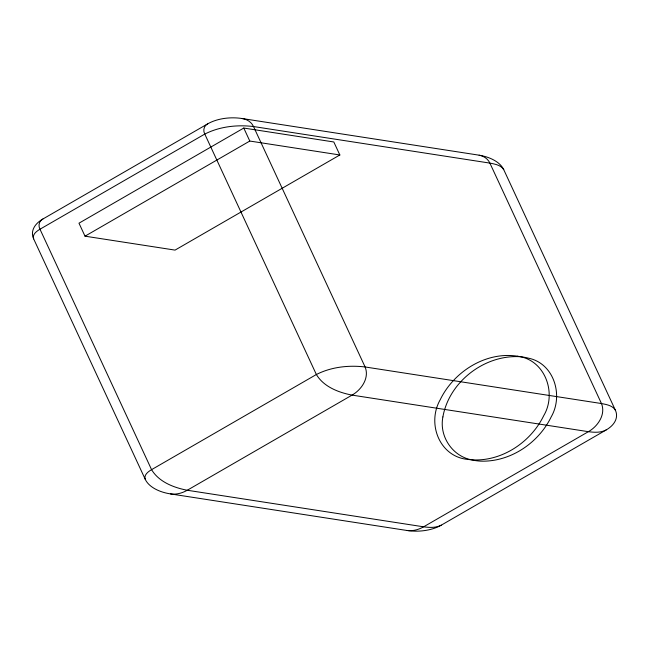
<?xml version="1.0" encoding="UTF-8"?>
<svg xmlns="http://www.w3.org/2000/svg" width="649" height="649" viewBox="0 0 649 649"><rect width="100%" height="100%" fill="white"/><g stroke="black" fill="none" stroke-linecap="round" stroke-linejoin="round"><path stroke-width="0.97" d="M503.746 169.665A35.679 20.598 0 0 0 478.516 155.095L242.15 118.532A35.679 20.598 0 0 0 207.688 123.862L42.899 219.005C39.118 220.798 37.983 225.698 39.987 229.219L151.574 469.657C158.94 481.98 173.77 487.642 187.253 490.255L423.619 526.818C429.484 527.629 435.909 527.986 441.312 525.138L606.101 429.995A35.679 20.598 0 0 0 615.333 410.095L503.746 169.665C500.906 165 494.806 164.083 489.881 163.102L253.516 126.539C237.08 124.576 219.646 126.498 204.784 134.075L39.987 229.219C36.717 231.133 31.963 234.516 33.667 238.905L145.254 479.335A35.679 20.598 0 0 0 170.484 493.905L406.85 530.468C412.65 531.328 418.597 529.706 423.619 526.818L588.408 431.674C597.818 426.352 605.988 414.5 601.469 403.54L489.881 163.102C487.959 158.827 483.659 155.987 479.116 155.2M207.688 123.862C203.908 125.655 202.772 130.554 204.784 134.075L316.371 374.514C323.729 386.836 338.559 392.507 352.05 395.111L588.408 431.674C594.281 432.485 600.698 432.842 606.101 429.995M243.773 128.048L78.983 223.183L85.011 236.179L175.052 250.108L339.849 154.973L333.813 141.977L243.773 128.048L249.8 141.044L339.849 154.973M85.011 236.179L249.8 141.044M170.484 493.905C176.285 494.765 182.231 493.143 187.253 490.255L352.05 395.111C361.452 389.789 369.63 377.937 365.103 366.969L253.516 126.539C251.504 122.061 246.92 119.197 242.15 118.532M518.032 356.293C486.279 351.012 453.854 371.496 440.233 399.703C426.653 423.464 439.373 456.839 467.961 459.443C499.113 463.475 530.347 443.332 543.7 415.709C557.175 393.091 544.949 359.441 517.529 356.244M615.333 410.095C612.486 405.438 606.401 404.514 601.469 403.54L365.103 366.969C348.667 365.014 331.233 366.928 316.371 374.514L151.574 469.657C148.313 471.563 143.551 474.954 145.254 479.335M33.667 238.905A35.679 20.598 0 0 1 42.899 219.005M441.312 525.138A35.679 20.598 0 0 1 406.85 530.468M442.894 416.934C439 436.25 452.442 456.344 471.774 459.881A31.055 17.929 0 0 0 480.544 461.131C510.082 462.226 538.516 443.105 551.204 416.869C563.616 395.452 554.092 363.302 528.343 358.143A31.055 17.929 0 0 0 519.662 356.69C484.3 354.735 449.027 381.945 442.894 416.934"/></g></svg>
